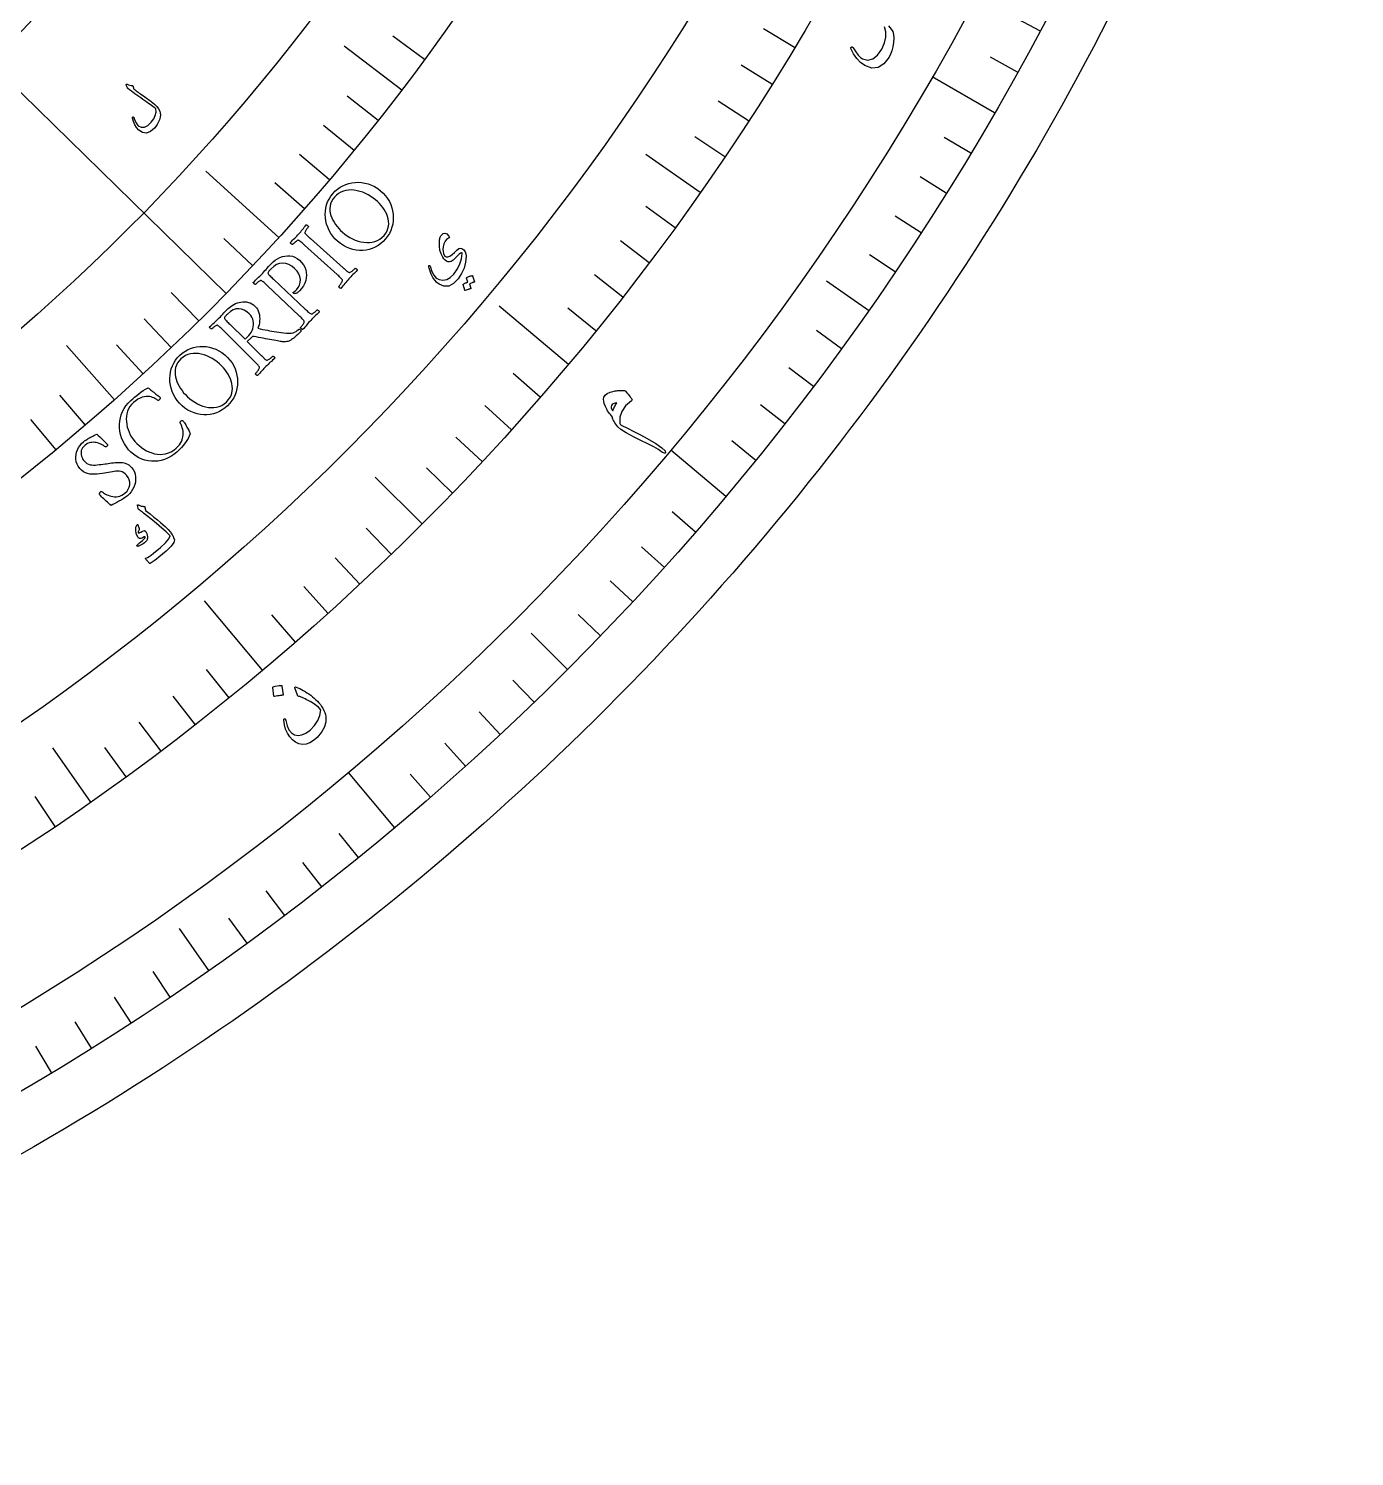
# Model space of a CAD drawing. Header units: millimetres. Extents: x -65 to 65, y -65 to 84.
# Drawn here: x 32.26 to 63.7, y -63.7 to -29.85 of the extents above; entities that cross this region are included whole.
import ezdxf

# ---------------------------------------------------------------- set-up
doc = ezdxf.new("R2010")
doc.units = ezdxf.units.MM
for name, color, linetype in [('CUT_OUTER', 1, 'Continuous'), ('ENGRAVE', 7, 'Continuous'), ('ENGRAVE_FINE', 8, 'Continuous'), ('TEXT', 5, 'Continuous')]:
    doc.layers.add(name, color=color, linetype=linetype)

msp = doc.modelspace()

# ---------------------------------------------------------------- linework, layer by layer
at = {"layer": 'CUT_OUTER'}
msp.add_lwpolyline([(57.8792, -29.5804), (57.6966, -29.935), (57.5118, -30.2885), (57.3249, -30.6408), (57.1358, -30.9919), (56.9446, -31.3419), (56.7512, -31.6908), (56.5557, -32.0384), (56.358, -32.3848), (56.1582, -32.73), (55.9564, -33.074), (55.7524, -33.4167), (55.5463, -33.7581), (55.3381, -34.0983), (55.1278, -34.4372), (54.9155, -34.7748), (54.7011, -35.1111), (54.4846, -35.4461), (54.2661, -35.7798), (54.0455, -36.1121), (53.8229, -36.443), (53.5983, -36.7726), (53.3717, -37.1007), (53.143, -37.4275), (52.9124, -37.7529), (52.6797, -38.0769), (52.4451, -38.3994), (52.2085, -38.7205), (51.9699, -39.0401), (51.7294, -39.3582), (51.4869, -39.6749), (51.2425, -39.9901), (50.9962, -40.3037), (50.7479, -40.6159), (50.4978, -40.9265), (50.2457, -41.2356), (49.9917, -41.5431), (49.7359, -41.8491), (49.4782, -42.1534), (49.2186, -42.4562), (48.9571, -42.7574), (48.6939, -43.057), (48.4288, -43.355), (48.1618, -43.6513), (47.8931, -43.946), (47.6225, -44.2391), (47.3502, -44.5304), (47.0761, -44.8201), (46.8002, -45.1081), (46.5225, -45.3945), (46.2431, -45.6791), (45.9619, -45.9619), (45.6791, -46.2431), (45.3945, -46.5225), (45.1081, -46.8002), (44.8201, -47.0761), (44.5304, -47.3502), (44.2391, -47.6225), (43.946, -47.8931), (43.6513, -48.1618), (43.355, -48.4288), (43.057, -48.6939), (42.7574, -48.9571), (42.4562, -49.2186), (42.1534, -49.4782), (41.8491, -49.7359), (41.5431, -49.9917), (41.2356, -50.2457), (40.9265, -50.4978), (40.6159, -50.7479), (40.3037, -50.9962), (39.9901, -51.2425), (39.6749, -51.4869), (39.3582, -51.7294), (39.0401, -51.9699), (38.7205, -52.2085), (38.3994, -52.4451), (38.0769, -52.6797), (37.7529, -52.9124), (37.4275, -53.143), (37.1007, -53.3717), (36.7726, -53.5983), (36.443, -53.8229), (36.1121, -54.0455), (35.7798, -54.2661), (35.4461, -54.4846), (35.1111, -54.7011), (34.7748, -54.9155), (34.4372, -55.1278), (34.0983, -55.3381), (33.7581, -55.5463), (33.4167, -55.7524), (33.074, -55.9564), (32.73, -56.1582), (32.3848, -56.358), (32.0384, -56.5557)], dxfattribs=at)
at = {"layer": 'ENGRAVE'}
for points in [[(41.1081, -31.3118), (39.743, -30.272)], [(36.9434, -36.1316), (31.367, -30.6778)], [(55.1658, -31.85), (53.6882, -30.9969)], [(48.1866, -33.7406), (46.8981, -32.8384)], [(38.1948, -34.8061), (36.4652, -33.23)], [(52.18, -36.5368), (51.1816, -35.8378)], [(45.0626, -37.812), (43.4194, -36.4332)], [(34.3012, -38.6488), (33.1622, -37.3654)], [(48.797, -40.9456), (47.49, -39.8488)], [(41.5956, -41.5956), (40.4833, -40.4833)], [(37.812, -45.0626), (36.4332, -43.4194)], [(45.0427, -45.0427), (44.1809, -44.1809)], [(33.7406, -48.1866), (32.8384, -46.8981)], [(40.9456, -48.797), (39.8488, -47.49)], [(36.5368, -52.18), (35.8378, -51.1816)]]:
    msp.add_lwpolyline(points, dxfattribs=at)
for radius in [63.7, 63.7, 61.9938, 58.825, 58.825, 56.3225, 51.675, 51.675, 48.945, 43.875, 43.875]:
    msp.add_circle((0, 0), radius, dxfattribs=at)
at = {"layer": 'ENGRAVE_FINE'}
for points in [[(56.2438, -29.9053), (55.5981, -29.562)], [(41.6525, -30.5838), (40.8981, -30.0299)], [(50.4229, -30.2971), (49.6874, -29.8552)], [(49.8864, -31.1725), (49.1588, -30.7178)], [(55.7133, -30.8824), (55.0737, -30.5279)], [(40.5507, -32.0304), (39.8162, -31.4502)], [(49.3348, -32.0384), (48.6152, -31.5711)], [(39.9805, -32.7393), (39.2564, -32.1463)], [(48.7681, -32.8945), (48.0568, -32.4147)], [(54.6016, -32.8079), (53.9748, -32.4313)], [(39.3977, -33.4384), (38.6841, -32.8327)], [(38.8024, -34.1274), (38.0996, -33.5093)], [(54.0207, -33.7559), (53.4005, -33.3684)], [(47.5904, -34.5765), (46.8963, -34.0721)], [(53.4233, -34.6935), (52.81, -34.2952)], [(37.5751, -35.4742), (36.8945, -34.8317)], [(46.9797, -35.4018), (46.2945, -34.8854)], [(52.8097, -35.6206), (52.2035, -35.2117)], [(46.3547, -36.2163), (45.6786, -35.688)], [(36.3, -36.7779), (35.6425, -36.1118)], [(45.7156, -37.0198), (45.0488, -36.4798)], [(35.645, -37.4131), (34.9994, -36.7354)], [(51.5344, -37.4419), (50.9428, -37.0121)], [(34.9787, -38.0368), (34.3451, -37.3478)], [(50.8731, -38.3356), (50.2891, -37.8955)], [(44.3958, -38.5927), (43.7483, -38.0298)], [(33.6128, -39.249), (33.004, -38.5381)], [(43.7155, -39.3616), (43.0779, -38.7875)], [(50.1963, -39.2176), (49.6201, -38.7674)], [(32.9137, -39.8371), (32.3175, -39.1156)], [(43.0219, -40.1186), (42.3944, -39.5334)], [(49.5042, -40.0877), (48.9359, -39.6275)], [(42.3152, -40.8633), (41.698, -40.2673)], [(48.075, -41.791), (47.5231, -41.3112)], [(40.8633, -42.3152), (40.2673, -41.698)], [(47.3383, -42.6236), (46.7949, -42.1343)], [(40.1186, -43.0219), (39.5334, -42.3944)], [(46.5872, -43.4433), (46.0524, -42.9446)], [(39.3616, -43.7155), (38.7875, -43.0779)], [(38.5927, -44.3958), (38.0298, -43.7483)], [(45.8219, -44.2497), (45.2959, -43.7418)], [(37.0198, -45.7156), (36.4798, -45.0488)], [(44.2497, -45.8219), (43.7418, -45.2959)], [(36.2163, -46.3547), (35.688, -45.6786)], [(35.4018, -46.9797), (34.8854, -46.2945)], [(43.4433, -46.5872), (42.9446, -46.0524)], [(34.5765, -47.5904), (34.0721, -46.8963)], [(42.6236, -47.3383), (42.1343, -46.7949)], [(41.791, -48.075), (41.3112, -47.5231)], [(32.8945, -48.7681), (32.4147, -48.0568)], [(40.0877, -49.5042), (39.6275, -48.9359)], [(39.2176, -50.1963), (38.7674, -49.6201)], [(38.3356, -50.8731), (37.8955, -50.2891)], [(37.4419, -51.5344), (37.0121, -50.9428)], [(35.6206, -52.8097), (35.2117, -52.2035)], [(34.6935, -53.4233), (34.2952, -52.81)], [(33.7559, -54.0207), (33.3684, -53.4005)], [(32.8079, -54.6016), (32.4313, -53.9748)]]:
    msp.add_lwpolyline(points, dxfattribs=at)
at = {"layer": 'TEXT'}
msp.add_lwpolyline([(52.6492, -29.784), (52.7175, -29.8628), (52.7508, -29.9209), (52.7711, -29.9931), (52.7783, -30.0793), (52.7722, -30.1796), (52.7556, -30.2827), (52.7324, -30.3752), (52.7025, -30.4572), (52.6661, -30.5286), (52.5418, -30.6881), (52.4047, -30.7739), (52.2555, -30.7862), (52.0941, -30.7253), (51.9902, -30.6521), (51.9002, -30.5606), (51.8239, -30.4508), (51.7613, -30.3229), (51.7584, -30.3142), (51.7579, -30.3067), (51.7598, -30.3002), (51.7642, -30.2948), (51.7703, -30.2899), (51.7762, -30.2869), (51.7821, -30.286), (51.7878, -30.2869), (51.7955, -30.2897), (51.8021, -30.2939), (51.8075, -30.2995), (51.8118, -30.3064), (51.8752, -30.4057), (51.9336, -30.4829), (51.9869, -30.5379), (52.0353, -30.5706), (52.1634, -30.6002), (52.282, -30.5712), (52.3909, -30.4832), (52.4898, -30.3364), (52.5544, -30.1898), (52.5871, -30.0527), (52.5881, -29.9251), (52.5573, -29.8072)], dxfattribs=at)
for points in [[(34.575, -31.1923), (34.5734, -31.1874), (34.5732, -31.1829), (34.5744, -31.1786), (34.577, -31.1747), (34.5808, -31.1718), (34.5853, -31.1705), (34.5905, -31.1709), (34.5965, -31.1729), (34.6305, -31.1854), (34.6617, -31.1942), (34.6901, -31.1992), (34.7158, -31.2005), (34.7243, -31.2017), (34.7313, -31.2063), (34.7369, -31.2141), (34.741, -31.2251), (34.7424, -31.2311), (34.7438, -31.2369), (34.7451, -31.2424), (34.7465, -31.2476), (34.7477, -31.2525), (34.7488, -31.257), (34.7498, -31.2612), (34.7506, -31.2649), (34.7523, -31.2716), (34.7555, -31.2781), (34.7603, -31.2846), (34.7666, -31.291), (34.7866, -31.3067), (34.8087, -31.3235), (34.8328, -31.3415), (34.8591, -31.3606), (34.8873, -31.3808), (34.9175, -31.4023), (34.9496, -31.4251), (34.9837, -31.4492), (35.0181, -31.4727), (35.0503, -31.495), (35.0802, -31.5162), (35.1078, -31.5361), (35.1333, -31.5549), (35.1567, -31.5725), (35.1782, -31.5889), (35.1977, -31.6041), (35.2532, -31.6514), (35.3006, -31.702), (35.3399, -31.7559), (35.3709, -31.8131), (35.3835, -31.8531), (35.3862, -31.8998), (35.379, -31.9534), (35.3619, -32.0137), (35.3381, -32.0743), (35.3115, -32.1276), (35.2824, -32.1736), (35.2507, -32.2123), (35.1537, -32.2929), (35.0588, -32.327), (34.966, -32.3147), (34.8755, -32.2561), (34.8218, -32.1976), (34.7789, -32.1298), (34.7469, -32.0526), (34.7257, -31.9662), (34.725, -31.9605), (34.7257, -31.9558), (34.7278, -31.9521), (34.7311, -31.9494), (34.7355, -31.9472), (34.7396, -31.9462), (34.7433, -31.9464), (34.7466, -31.9477), (34.751, -31.9505), (34.7544, -31.9539), (34.757, -31.958), (34.7587, -31.9628), (34.7842, -32.0319), (34.8096, -32.0868), (34.8349, -32.1274), (34.8601, -32.1538), (34.9344, -32.189), (35.0107, -32.187), (35.0888, -32.1478), (35.1687, -32.0714), (35.2277, -31.9907), (35.266, -31.9114), (35.2836, -31.8337), (35.2807, -31.7576), (35.2608, -31.7413), (35.2373, -31.7228), (35.2099, -31.7019), (35.1788, -31.6788), (35.1439, -31.6534), (35.1049, -31.6258), (35.0619, -31.5958), (35.0149, -31.5636), (34.9669, -31.5299), (34.9198, -31.4965), (34.8736, -31.4635), (34.8284, -31.4307), (34.7842, -31.3983), (34.741, -31.366), (34.6989, -31.334), (34.6578, -31.3021), (34.6169, -31.2729), (34.6129, -31.2689), (34.6095, -31.2648), (34.6067, -31.2604), (34.6046, -31.256)], [(39.4728, -33.7662), (39.5264, -33.7092), (39.5842, -33.6586), (39.6461, -33.6146), (39.7122, -33.5771), (39.7816, -33.5463), (39.8531, -33.5228), (39.9269, -33.5063), (40.003, -33.497), (40.0803, -33.4951), (40.1578, -33.5005), (40.2355, -33.5134), (40.3135, -33.5338), (40.3907, -33.5621), (40.4658, -33.599), (40.5389, -33.6443), (40.61, -33.6982), (40.6726, -33.7552), (40.7278, -33.8165), (40.7757, -33.8821), (40.8161, -33.9518), (40.8493, -34.0246), (40.8753, -34.0991), (40.8942, -34.1753), (40.9059, -34.2531), (40.9102, -34.3315), (40.9069, -34.4092), (40.8959, -34.4861), (40.8774, -34.5622), (40.8511, -34.6363), (40.8171, -34.707), (40.7755, -34.7744), (40.7261, -34.8383), (40.6715, -34.8963), (40.6125, -34.9477), (40.5491, -34.9927), (40.4813, -35.031), (40.4103, -35.0623), (40.3374, -35.0859), (40.2626, -35.1019), (40.1859, -35.1103), (40.1082, -35.1109), (40.0307, -35.1038), (39.9533, -35.089), (39.8759, -35.0664), (39.7999, -35.0359), (39.7264, -34.997), (39.6553, -34.9499), (39.5867, -34.8946), (39.5257, -34.8357), (39.472, -34.7729), (39.4254, -34.7062), (39.3859, -34.6355), (39.3536, -34.5624), (39.3284, -34.4879), (39.3102, -34.4123), (39.299, -34.3354), (39.295, -34.2584), (39.2985, -34.1822), (39.3093, -34.107), (39.3275, -34.0326), (39.353, -33.9605), (39.3857, -33.8921), (39.4257, -33.8273), (39.4728, -33.7662)], [(39.5131, -33.8457), (39.4738, -33.8974), (39.4435, -33.9503), (39.422, -34.0044), (39.4095, -34.0599), (39.4047, -34.1159), (39.4063, -34.1717), (39.4145, -34.2274), (39.4292, -34.2829), (39.4494, -34.3378), (39.4744, -34.3915), (39.5041, -34.4441), (39.5385, -34.4955), (39.5763, -34.5451), (39.6166, -34.592), (39.6591, -34.6362), (39.704, -34.6777), (39.7591, -34.7227), (39.8172, -34.7638), (39.8784, -34.8013), (39.9427, -34.8349), (40.0088, -34.864), (40.0756, -34.8875), (40.143, -34.9055), (40.2111, -34.918), (40.2787, -34.9242), (40.3448, -34.9233), (40.4093, -34.9153), (40.4722, -34.9003), (40.5324, -34.8773), (40.5887, -34.8452), (40.6412, -34.8042), (40.6897, -34.7542), (40.73, -34.701), (40.7612, -34.6467), (40.7832, -34.5912), (40.7961, -34.5346), (40.801, -34.4775), (40.7991, -34.4205), (40.7903, -34.3635), (40.7747, -34.3066), (40.7533, -34.2505), (40.7272, -34.1959), (40.6962, -34.143), (40.6605, -34.0915), (40.6212, -34.0423), (40.5798, -33.9959), (40.5362, -33.9524), (40.4905, -33.9117), (40.4345, -33.868), (40.3757, -33.8282), (40.3141, -33.7922), (40.2497, -33.76), (40.1836, -33.7325), (40.117, -33.7105), (40.0498, -33.694), (39.982, -33.683), (39.9149, -33.678), (39.8497, -33.6797), (39.7863, -33.6881), (39.7248, -33.7031), (39.6662, -33.7258), (39.6113, -33.7572), (39.5603, -33.7971), (39.5131, -33.8457)], [(38.6675, -34.7191), (38.6908, -34.6927), (38.7135, -34.6664), (38.7354, -34.6401), (38.7567, -34.6138), (38.778, -34.5873), (38.7999, -34.5603), (38.8224, -34.5328), (38.8455, -34.5048), (38.8527, -34.5056), (38.8604, -34.5087), (38.8686, -34.514), (38.8773, -34.5216), (38.8852, -34.53), (38.8913, -34.5378), (38.8954, -34.5448), (38.8977, -34.5512), (38.892, -34.558), (38.8846, -34.5674), (38.8755, -34.5794), (38.8648, -34.5939), (38.8535, -34.6097), (38.843, -34.6253), (38.8333, -34.6408), (38.8243, -34.6561), (38.8173, -34.6703), (38.8134, -34.6824), (38.8126, -34.6924), (38.815, -34.7003), (38.8228, -34.7117), (38.8325, -34.7237), (38.8441, -34.7365), (38.8577, -34.7499), (38.8725, -34.7639), (38.8882, -34.7785), (38.9047, -34.7935), (38.9219, -34.809), (38.9247, -34.8115), (38.9275, -34.814), (38.9303, -34.8165), (38.9331, -34.819), (38.9359, -34.8215), (38.9387, -34.824), (38.9415, -34.8265), (38.9443, -34.829), (39.7198, -35.5226), (39.7226, -35.5251), (39.7254, -35.5276), (39.7282, -35.5301), (39.731, -35.5326), (39.7338, -35.5351), (39.7366, -35.5376), (39.7393, -35.5401), (39.7421, -35.5426), (39.7595, -35.558), (39.7761, -35.5725), (39.792, -35.5862), (39.8071, -35.599), (39.8216, -35.6106), (39.8353, -35.6204), (39.8482, -35.6285), (39.8604, -35.6349), (39.8679, -35.6357), (39.8776, -35.6334), (39.8897, -35.6281), (39.904, -35.6199), (39.9193, -35.6096), (39.9345, -35.5983), (39.9495, -35.586), (39.9644, -35.5727), (39.9779, -35.5599), (39.989, -35.5492), (39.9977, -35.5405), (40.0039, -35.5339), (40.0106, -35.5353), (40.0182, -35.5385), (40.0266, -35.5436), (40.0359, -35.5505), (40.0445, -35.5582), (40.0507, -35.5657), (40.0546, -35.5731), (40.0562, -35.5803), (40.0295, -35.6066), (40.0035, -35.6324), (39.9781, -35.6577), (39.9534, -35.6825), (39.9289, -35.7074), (39.9045, -35.7329), (39.8801, -35.7591), (39.8557, -35.786), (39.8322, -35.8124), (39.8089, -35.8395), (39.7856, -35.867), (39.7625, -35.8951), (39.7394, -35.9236), (39.7162, -35.9524), (39.6928, -35.9816), (39.6693, -36.011), (39.662, -36.0103), (39.6543, -36.0072), (39.6461, -36.0018), (39.6375, -35.9941), (39.6297, -35.9856), (39.6237, -35.9777), (39.6197, -35.9706), (39.6176, -35.9641), (39.6235, -35.9572), (39.6313, -35.9476), (39.6407, -35.9354), (39.652, -35.9206), (39.6636, -35.9043), (39.6744, -35.8879), (39.6843, -35.8713), (39.6932, -35.8545), (39.7002, -35.8391), (39.7041, -35.8267), (39.7049, -35.8172), (39.7027, -35.8106), (39.6937, -35.7965), (39.6824, -35.7818), (39.6688, -35.7664), (39.6528, -35.7504), (39.6352, -35.7338), (39.6168, -35.7167), (39.5976, -35.6991), (39.5776, -35.681), (38.8048, -34.9843), (38.7847, -34.9662), (38.765, -34.9488), (38.7458, -34.932), (38.7271, -34.9158), (38.7091, -34.9012), (38.6922, -34.8889), (38.6763, -34.8789), (38.6614, -34.8714), (38.654, -34.8691), (38.6445, -34.8705), (38.6329, -34.8757), (38.6193, -34.8845), (38.6047, -34.8954), (38.59, -34.9071), (38.5755, -34.9193), (38.5609, -34.9322), (38.5476, -34.9445), (38.5367, -34.9548), (38.5282, -34.9632), (38.522, -34.9696), (38.5154, -34.968), (38.508, -34.9646), (38.4996, -34.9594), (38.4904, -34.9524), (38.4819, -34.9446), (38.4758, -34.937), (38.4719, -34.9297), (38.4703, -34.9226), (38.4958, -34.8965), (38.5212, -34.8707), (38.5464, -34.8452), (38.5716, -34.82), (38.5964, -34.7949), (38.6207, -34.7697), (38.6444, -34.7445), (38.6675, -34.7191)], [(42.2214, -34.8207), (42.1748, -34.8498), (42.1372, -34.8941), (42.1086, -34.9538), (42.0889, -35.0288), (42.0844, -35.0831), (42.0893, -35.1355), (42.1035, -35.1862), (42.1271, -35.235), (42.1333, -35.243), (42.1411, -35.2498), (42.1504, -35.2553), (42.1614, -35.2594), (42.2044, -35.2619), (42.2519, -35.2455), (42.3042, -35.2103), (42.3609, -35.1561), (42.4163, -35.1021), (42.4633, -35.0685), (42.5021, -35.0553), (42.5326, -35.0626), (42.579, -35.0989), (42.6121, -35.1413), (42.6317, -35.1898), (42.638, -35.2444), (42.6238, -35.3901), (42.5876, -35.5281), (42.5292, -35.6584), (42.4489, -35.7808), (42.338, -35.895), (42.2252, -35.9549), (42.1106, -35.9606), (41.9943, -35.9121), (41.9429, -35.871), (41.8948, -35.8173), (41.85, -35.7511), (41.8084, -35.6723), (41.7984, -35.6486), (41.7891, -35.6253), (41.7807, -35.6022), (41.773, -35.5795), (41.7661, -35.5569), (41.7601, -35.5343), (41.7548, -35.5117), (41.7502, -35.4891), (41.7495, -35.4785), (41.7516, -35.4713), (41.7566, -35.4676), (41.7645, -35.4674), (41.7719, -35.4699), (41.7779, -35.474), (41.7824, -35.4799), (41.7856, -35.4874), (41.8241, -35.6073), (41.8719, -35.6999), (41.9293, -35.765), (41.9964, -35.8028), (42.0878, -35.818), (42.176, -35.8009), (42.2608, -35.7514), (42.3421, -35.6695), (42.428, -35.5492), (42.4901, -35.4282), (42.5283, -35.3067), (42.5428, -35.1847), (42.5424, -35.1763), (42.5395, -35.1709), (42.5342, -35.1685), (42.5264, -35.169), (42.5044, -35.1791), (42.4734, -35.2026), (42.4335, -35.2394), (42.3845, -35.2895), (42.3323, -35.3385), (42.285, -35.3697), (42.2426, -35.3829), (42.2051, -35.3783), (42.1704, -35.3617), (42.1388, -35.3386), (42.1102, -35.3091), (42.0847, -35.2732), (42.0435, -35.1917), (42.0163, -35.1039), (42.0029, -35.0099), (42.0034, -34.9095), (42.0049, -34.884), (42.0075, -34.8602), (42.0113, -34.8382), (42.0163, -34.818), (42.0223, -34.7995), (42.0292, -34.7828), (42.037, -34.7679), (42.0456, -34.7548), (42.089, -34.7112), (42.1336, -34.6994), (42.1796, -34.7193), (42.2269, -34.771), (42.2366, -34.7886), (42.2389, -34.8028), (42.2338, -34.8135), (42.2214, -34.8207)], [(38.6864, -35.3449), (38.7363, -35.3961), (38.7772, -35.4504), (38.8091, -35.5078), (38.832, -35.5684), (38.8458, -35.6309), (38.8504, -35.6941), (38.8459, -35.758), (38.8321, -35.8227), (38.8093, -35.8868), (38.7775, -35.9493), (38.7367, -36.0101), (38.6869, -36.0691), (38.6794, -36.0767), (38.6704, -36.0851), (38.6598, -36.0941), (38.6477, -36.1039), (38.6351, -36.1132), (38.6232, -36.1209), (38.6119, -36.1271), (38.6011, -36.1317), (38.5968, -36.1319), (38.5908, -36.1323), (38.5832, -36.1328), (38.5739, -36.1335), (38.564, -36.1331), (38.5546, -36.1307), (38.5457, -36.1262), (38.5373, -36.1196), (38.5332, -36.1146), (38.5317, -36.1101), (38.5328, -36.1059), (38.5367, -36.102), (38.5454, -36.0964), (38.5545, -36.0907), (38.564, -36.0848), (38.5737, -36.0789), (38.5835, -36.0724), (38.5932, -36.0648), (38.6028, -36.0564), (38.6121, -36.0469), (38.6556, -35.9913), (38.6858, -35.9316), (38.703, -35.8678), (38.707, -35.8), (38.6964, -35.7311), (38.6697, -35.6644), (38.6268, -35.5996), (38.5678, -35.5369), (38.5, -35.4828), (38.4305, -35.4438), (38.3594, -35.4199), (38.2866, -35.4111), (38.2139, -35.419), (38.1426, -35.4454), (38.0729, -35.4901), (38.0045, -35.5532), (37.9961, -35.5624), (37.986, -35.574), (37.9741, -35.5878), (37.9604, -35.604), (37.9481, -35.6203), (37.9405, -35.6344), (37.9374, -35.6463), (37.9389, -35.656), (37.9456, -35.6682), (37.9558, -35.6823), (37.9695, -35.6983), (37.9868, -35.7162), (38.0061, -35.735), (38.0255, -35.7538), (38.0452, -35.7726), (38.0651, -35.7914), (38.8213, -36.5024), (38.841, -36.5209), (38.8601, -36.5385), (38.8787, -36.5554), (38.8967, -36.5716), (38.914, -36.5862), (38.9304, -36.5986), (38.946, -36.6086), (38.9608, -36.6163), (38.9682, -36.6173), (38.978, -36.6153), (38.9902, -36.6103), (39.0047, -36.6024), (39.0202, -36.5926), (39.0355, -36.5818), (39.0506, -36.5702), (39.0654, -36.5577), (39.0789, -36.5457), (39.09, -36.5355), (39.0987, -36.5272), (39.105, -36.5208), (39.1117, -36.5223), (39.1191, -36.5258), (39.1274, -36.531), (39.1366, -36.5382), (39.1449, -36.5461), (39.151, -36.5538), (39.1547, -36.5612), (39.1561, -36.5684), (39.1288, -36.5941), (39.1022, -36.6193), (39.0762, -36.6439), (39.0508, -36.6681), (39.0257, -36.6924), (39.0007, -36.7173), (38.9756, -36.7429), (38.9506, -36.7691), (38.9265, -36.7949), (38.9026, -36.8212), (38.879, -36.8478), (38.8555, -36.8749), (38.8321, -36.9025), (38.8084, -36.9304), (38.7845, -36.9588), (38.7604, -36.9876), (38.7531, -36.9867), (38.7454, -36.9834), (38.7374, -36.9778), (38.729, -36.9699), (38.7214, -36.9612), (38.7156, -36.9532), (38.7118, -36.9459), (38.7098, -36.9394), (38.7159, -36.9327), (38.7237, -36.9235), (38.7332, -36.9118), (38.7444, -36.8977), (38.7561, -36.8821), (38.767, -36.8663), (38.7771, -36.8501), (38.7864, -36.8336), (38.7938, -36.8184), (38.798, -36.806), (38.799, -36.7965), (38.7969, -36.7899), (38.7884, -36.7756), (38.7774, -36.7606), (38.7642, -36.7449), (38.7486, -36.7285), (38.7314, -36.7114), (38.7135, -36.6939), (38.6947, -36.6758), (38.6752, -36.6572), (37.92, -35.9414), (37.9003, -35.9229), (37.8811, -35.905), (37.8623, -35.8877), (37.844, -35.8711), (37.8264, -35.856), (37.8098, -35.8433), (37.7941, -35.8329), (37.7794, -35.825), (37.7721, -35.8225), (37.7625, -35.8237), (37.7509, -35.8286), (37.737, -35.837), (37.7222, -35.8476), (37.7074, -35.8587), (37.6928, -35.8703), (37.6783, -35.8824), (37.6651, -35.894), (37.6542, -35.9037), (37.6456, -35.9117), (37.6394, -35.9179), (37.6328, -35.9162), (37.6254, -35.9126), (37.6172, -35.9072), (37.6082, -35.9), (37.5999, -35.892), (37.5939, -35.8842), (37.5902, -35.8768), (37.5888, -35.8697), (37.6149, -35.8443), (37.6408, -35.8193), (37.6664, -35.7947), (37.6918, -35.7705), (37.7169, -35.7465), (37.7415, -35.7222), (37.7657, -35.6976), (37.7893, -35.6729), (37.814, -35.6465), (37.8393, -35.6189), (37.8654, -35.5901), (37.8921, -35.5601), (37.9203, -35.5284), (37.9506, -35.4949), (37.9832, -35.4594), (38.0179, -35.4219), (38.063, -35.3781), (38.1118, -35.3397), (38.1644, -35.3064), (38.2206, -35.2785), (38.2792, -35.257), (38.3384, -35.2432), (38.3984, -35.237), (38.4591, -35.2385), (38.5192, -35.2491), (38.5771, -35.2704), (38.6328, -35.3023), (38.6864, -35.3449)], [(42.647, -35.7659), (42.6468, -35.763), (42.6477, -35.76), (42.6498, -35.757), (42.653, -35.7538), (42.6679, -35.7452), (42.6829, -35.7375), (42.6981, -35.7305), (42.7134, -35.7243), (42.729, -35.7189), (42.7451, -35.7142), (42.7615, -35.7102), (42.7784, -35.707), (42.7826, -35.7072), (42.786, -35.7086), (42.7887, -35.7112), (42.7906, -35.7151), (42.8342, -35.8542), (42.8341, -35.8569), (42.832, -35.8594), (42.8281, -35.8616), (42.8222, -35.8635), (42.8176, -35.8643), (42.8108, -35.8662), (42.8016, -35.8691), (42.7901, -35.873), (42.7761, -35.8779), (42.7596, -35.8839), (42.7405, -35.8908), (42.7188, -35.8989), (42.7515, -36.008), (42.7519, -36.0121), (42.75, -36.0153), (42.746, -36.0178), (42.7397, -36.0195), (42.7342, -36.021), (42.7258, -36.0234), (42.7145, -36.0269), (42.7001, -36.0313), (42.6827, -36.0369), (42.6621, -36.0438), (42.6383, -36.052), (42.6112, -36.0615), (42.6077, -36.0619), (42.6051, -36.0612), (42.6035, -36.0594), (42.6027, -36.0565), (42.5646, -35.9191), (42.5644, -35.9162), (42.5653, -35.9132), (42.5674, -35.9102), (42.5706, -35.907), (42.5828, -35.8993), (42.5952, -35.8924), (42.608, -35.8863), (42.621, -35.8809), (42.6342, -35.8763), (42.6476, -35.8722), (42.6611, -35.8688), (42.6747, -35.8661)], [(36.994, -36.4899), (37.0237, -36.4622), (37.0563, -36.4365), (37.0917, -36.4126), (37.13, -36.3908), (37.1703, -36.3715), (37.2116, -36.3556), (37.2539, -36.343), (37.2973, -36.3338), (37.3412, -36.3286), (37.385, -36.3282), (37.4287, -36.3325), (37.4724, -36.3416), (37.5152, -36.3563), (37.5566, -36.3771), (37.5964, -36.4042), (37.6348, -36.4375), (37.6639, -36.4698), (37.6883, -36.506), (37.7081, -36.5461), (37.7232, -36.5901), (37.7339, -36.6364), (37.7404, -36.6834), (37.7427, -36.7312), (37.7408, -36.7796), (37.7349, -36.8272), (37.7253, -36.8723), (37.712, -36.9149), (37.695, -36.955), (37.7549, -36.9689), (37.8129, -36.9817), (37.8688, -36.9934), (37.9228, -37.004), (37.976, -37.0136), (38.0296, -37.0227), (38.0834, -37.0312), (38.1377, -37.0391), (38.1936, -37.0467), (38.2525, -37.0546), (38.3144, -37.0627), (38.3793, -37.0711), (38.4216, -37.0745), (38.4614, -37.074), (38.4989, -37.0697), (38.534, -37.0616), (38.5684, -37.0486), (38.6037, -37.0296), (38.6398, -37.0047), (38.6768, -36.9739), (38.684, -36.9752), (38.6915, -36.9793), (38.6993, -36.9863), (38.7074, -36.9962), (38.7146, -37.0064), (38.7201, -37.0144), (38.7237, -37.0203), (38.7256, -37.024), (38.6843, -37.0663), (38.6459, -37.1041), (38.6102, -37.1373), (38.5772, -37.166), (38.5475, -37.1903), (38.5211, -37.2102), (38.4983, -37.2259), (38.479, -37.2373), (38.4652, -37.2432), (38.4488, -37.25), (38.4295, -37.2577), (38.4075, -37.2661), (38.3828, -37.2734), (38.3552, -37.2775), (38.3248, -37.2784), (38.2917, -37.2762), (38.2765, -37.2741), (38.2558, -37.271), (38.2295, -37.2669), (38.1978, -37.2617), (38.1614, -37.2556), (38.1216, -37.2486), (38.0782, -37.2408), (38.0313, -37.2321), (37.9818, -37.2228), (37.9307, -37.2131), (37.878, -37.2031), (37.8236, -37.1927), (37.7688, -37.182), (37.7148, -37.1711), (37.6616, -37.1601), (37.6091, -37.149), (37.5913, -37.1484), (37.5731, -37.1535), (37.5545, -37.1643), (37.5355, -37.1809), (37.4463, -37.2707), (37.7681, -37.5911), (37.7708, -37.5937), (37.7734, -37.5964), (37.7761, -37.599), (37.7787, -37.6016), (37.7814, -37.6043), (37.784, -37.6069), (37.7867, -37.6096), (37.7893, -37.6122), (37.8058, -37.6285), (37.8216, -37.6439), (37.8368, -37.6584), (37.8512, -37.672), (37.8651, -37.6844), (37.8782, -37.6949), (37.8907, -37.7037), (37.9025, -37.7107), (37.91, -37.7119), (37.9198, -37.7101), (37.9321, -37.7055), (37.9468, -37.698), (37.9627, -37.6885), (37.9785, -37.6781), (37.9941, -37.6666), (38.0097, -37.6541), (38.0239, -37.6421), (38.0355, -37.632), (38.0446, -37.6238), (38.0512, -37.6175), (38.0578, -37.6192), (38.0652, -37.6229), (38.0733, -37.6284), (38.0823, -37.6358), (38.0904, -37.6439), (38.0962, -37.6518), (38.0997, -37.6593), (38.1009, -37.6666), (38.0729, -37.6914), (38.0456, -37.7158), (38.0189, -37.7398), (37.9928, -37.7632), (37.9671, -37.7868), (37.9413, -37.811), (37.9156, -37.8358), (37.8898, -37.8613), (37.8649, -37.8865), (37.8402, -37.9122), (37.8155, -37.9385), (37.7909, -37.9653), (37.7663, -37.9925), (37.7415, -38.0201), (37.7167, -38.0479), (37.6916, -38.0761), (37.6844, -38.075), (37.6768, -38.0715), (37.669, -38.0656), (37.6608, -38.0575), (37.6534, -38.0486), (37.6479, -38.0404), (37.6443, -38.0331), (37.6425, -38.0265), (37.6488, -38.0199), (37.657, -38.0108), (37.6671, -37.9991), (37.6791, -37.9849), (37.6917, -37.9693), (37.7033, -37.9534), (37.714, -37.9374), (37.7239, -37.9211), (37.7316, -37.9061), (37.7362, -37.8939), (37.7375, -37.8844), (37.7356, -37.8777), (37.7274, -37.8632), (37.717, -37.8479), (37.7041, -37.8318), (37.689, -37.815), (37.6723, -37.7975), (37.6549, -37.7794), (37.6367, -37.7608), (37.6177, -37.7416), (36.8814, -37.0064), (36.8623, -36.9873), (36.8436, -36.9688), (36.8253, -36.9511), (36.8075, -36.9339), (36.7903, -36.9183), (36.774, -36.9052), (36.7587, -36.8944), (36.7442, -36.886), (36.7369, -36.8834), (36.7274, -36.8843), (36.7155, -36.8888), (36.7015, -36.8969), (36.6863, -36.907), (36.6713, -36.9176), (36.6563, -36.9288), (36.6415, -36.9406), (36.6279, -36.9517), (36.6168, -36.9612), (36.608, -36.9689), (36.6016, -36.9749), (36.5951, -36.973), (36.5878, -36.9692), (36.5797, -36.9636), (36.5709, -36.9561), (36.5628, -36.9478), (36.5571, -36.94), (36.5536, -36.9324), (36.5524, -36.9253), (36.5792, -36.9006), (36.6057, -36.8763), (36.6321, -36.8525), (36.6582, -36.8291), (36.6839, -36.8057), (36.7092, -36.7822), (36.7341, -36.7583), (36.7584, -36.7343), (36.7838, -36.7086), (36.81, -36.6818), (36.8368, -36.6537), (36.8644, -36.6244), (36.8935, -36.5936), (36.9247, -36.5609), (36.9583, -36.5264), (36.994, -36.4899)], [(37.4948, -36.6138), (37.4365, -36.5643), (37.376, -36.5274), (37.3132, -36.503), (37.2482, -36.4912), (37.1817, -36.4951), (37.1144, -36.518), (37.0461, -36.5599), (36.977, -36.6208), (36.9683, -36.6297), (36.9578, -36.641), (36.9455, -36.6545), (36.9314, -36.6703), (36.9187, -36.6862), (36.9106, -36.7), (36.9072, -36.7119), (36.9085, -36.7216), (36.9147, -36.734), (36.9245, -36.7484), (36.9378, -36.7648), (36.9546, -36.7831), (36.9733, -36.8025), (36.9922, -36.8219), (37.0114, -36.8412), (37.0307, -36.8606), (37.3932, -37.2179), (37.484, -37.1264), (37.5148, -37.0914), (37.541, -37.0533), (37.5624, -37.0122), (37.5791, -36.9679), (37.5906, -36.922), (37.5962, -36.8758), (37.5959, -36.8293), (37.5898, -36.7825), (37.577, -36.7368), (37.5569, -36.6934), (37.5295, -36.6524), (37.4948, -36.6138)], [(35.8416, -37.5983), (35.9008, -37.547), (35.9634, -37.5027), (36.0294, -37.4652), (36.099, -37.4345), (36.1711, -37.411), (36.2447, -37.3948), (36.3198, -37.3859), (36.3964, -37.3844), (36.4735, -37.3903), (36.55, -37.4036), (36.6261, -37.4243), (36.7016, -37.4525), (36.7755, -37.4885), (36.8465, -37.5328), (36.9146, -37.5853), (36.9799, -37.6461), (37.0363, -37.7092), (37.0851, -37.7758), (37.126, -37.8459), (37.1592, -37.9194), (37.1848, -37.9952), (37.2031, -38.0719), (37.2142, -38.1496), (37.2179, -38.2282), (37.2142, -38.3067), (37.203, -38.3836), (37.1844, -38.459), (37.1581, -38.5328), (37.1245, -38.6039), (37.0835, -38.6708), (37.0352, -38.7335), (36.9796, -38.7921), (36.9194, -38.8443), (36.8555, -38.8895), (36.7878, -38.9277), (36.7165, -38.959), (36.6428, -38.9829), (36.5678, -38.999), (36.4918, -39.0073), (36.4146, -39.0079), (36.3373, -39.0006), (36.2609, -38.9857), (36.1853, -38.9631), (36.1107, -38.9328), (36.0382, -38.8947), (35.9689, -38.8485), (35.903, -38.7945), (35.8404, -38.7325), (35.7857, -38.6677), (35.7386, -38.5998), (35.699, -38.5287), (35.667, -38.4544), (35.6422, -38.3783), (35.6247, -38.3017), (35.6142, -38.2246), (35.6109, -38.147), (35.6148, -38.0699), (35.626, -37.9945), (35.6444, -37.9208), (35.6701, -37.8486), (35.7027, -37.7795), (35.7422, -37.7148), (35.7885, -37.6544), (35.8416, -37.5983)], [(35.8737, -37.6815), (35.8294, -37.7289), (35.7938, -37.7785), (35.7669, -37.8302), (35.7489, -37.8841), (35.7384, -37.9393), (35.7343, -37.995), (35.7368, -38.0512), (35.7458, -38.1079), (35.7604, -38.1646), (35.7797, -38.2206), (35.8039, -38.2759), (35.8329, -38.3306), (35.8656, -38.3837), (35.9008, -38.4344), (35.9387, -38.4828), (35.9791, -38.5286), (36.0293, -38.5789), (36.083, -38.6258), (36.1401, -38.6693), (36.2006, -38.7093), (36.2634, -38.7449), (36.3275, -38.7751), (36.3927, -38.7998), (36.4592, -38.8191), (36.5258, -38.8321), (36.5917, -38.838), (36.6566, -38.8366), (36.7208, -38.828), (36.783, -38.8112), (36.8423, -38.7851), (36.8986, -38.7496), (36.9519, -38.7047), (36.9975, -38.6559), (37.034, -38.6051), (37.0615, -38.5521), (37.0801, -38.4971), (37.0908, -38.4408), (37.0946, -38.3839), (37.0917, -38.3263), (37.082, -38.2681), (37.0664, -38.2101), (37.0459, -38.1532), (37.0205, -38.0973), (36.9901, -38.0425), (36.9561, -37.9896), (36.9196, -37.9393), (36.8807, -37.8915), (36.8393, -37.8464), (36.788, -37.7973), (36.7336, -37.7517), (36.676, -37.7096), (36.6152, -37.6711), (36.5522, -37.637), (36.4881, -37.6084), (36.4229, -37.5851), (36.3567, -37.5672), (36.2904, -37.5555), (36.2254, -37.5505), (36.1615, -37.5525), (36.0987, -37.5612), (36.0381, -37.5778), (35.9804, -37.6034), (35.9256, -37.638), (35.8737, -37.6815)], [(34.6859, -38.6671), (34.7304, -38.628), (34.7767, -38.5888), (34.8249, -38.5496), (34.8748, -38.5103), (34.9266, -38.4717), (34.9805, -38.4346), (35.0362, -38.3989), (35.094, -38.3647), (35.0966, -38.3667), (35.1042, -38.3727), (35.117, -38.3827), (35.1349, -38.3967), (35.1561, -38.4134), (35.1789, -38.4317), (35.2033, -38.4514), (35.2293, -38.4727), (35.2555, -38.4941), (35.2805, -38.5145), (35.3044, -38.5339), (35.3271, -38.5522), (35.3469, -38.5682), (35.362, -38.5807), (35.3724, -38.5897), (35.3781, -38.5952), (35.3815, -38.5988), (35.3831, -38.6042), (35.3828, -38.6112), (35.3807, -38.6198), (35.3772, -38.629), (35.3726, -38.6374), (35.367, -38.6451), (35.3602, -38.6521), (35.3538, -38.6574), (35.3472, -38.6615), (35.3404, -38.6646), (35.3334, -38.6665), (35.3204, -38.6573), (35.3037, -38.6463), (35.2832, -38.6338), (35.2589, -38.6197), (35.2312, -38.6057), (35.2004, -38.5937), (35.1664, -38.5838), (35.1293, -38.5758), (35.0894, -38.5715), (35.0472, -38.5725), (35.0026, -38.5788), (34.9556, -38.5903), (34.9065, -38.609), (34.8556, -38.6366), (34.8029, -38.673), (34.7483, -38.7184), (34.7029, -38.7643), (34.6647, -38.8137), (34.6339, -38.8669), (34.6103, -38.9236), (34.5935, -38.983), (34.583, -39.0437), (34.5789, -39.106), (34.581, -39.1696), (34.5889, -39.2336), (34.602, -39.2966), (34.6204, -39.3587), (34.6441, -39.42), (34.6724, -39.4791), (34.7045, -39.535), (34.7406, -39.5877), (34.7806, -39.6372), (34.8291, -39.6888), (34.8808, -39.7368), (34.9357, -39.7811), (34.9939, -39.8217), (35.0545, -39.8576), (35.1167, -39.8878), (35.1806, -39.912), (35.246, -39.9305), (35.3124, -39.9422), (35.3788, -39.9464), (35.4452, -39.9429), (35.5117, -39.9318), (35.5775, -39.912), (35.6415, -39.8825), (35.704, -39.8433), (35.7647, -39.7944), (35.8037, -39.7563), (35.8366, -39.7179), (35.8633, -39.679), (35.884, -39.6397), (35.8999, -39.6007), (35.9122, -39.5628), (35.921, -39.5259), (35.9263, -39.4901), (35.9288, -39.4426), (35.9264, -39.3972), (35.919, -39.3537), (35.9065, -39.3123), (35.8915, -39.2736), (35.8763, -39.2385), (35.861, -39.2069), (35.8455, -39.1788), (35.8603, -39.1644), (35.877, -39.1533), (35.8956, -39.1456), (35.916, -39.1413), (35.923, -39.1497), (35.9321, -39.1621), (35.9434, -39.1784), (35.9568, -39.1987), (35.9714, -39.2215), (35.9865, -39.2454), (36.002, -39.2705), (36.0178, -39.2967), (36.0332, -39.323), (36.0471, -39.3481), (36.0596, -39.3723), (36.0708, -39.3954), (36.0799, -39.4162), (36.0863, -39.4336), (36.0899, -39.4476), (36.0909, -39.4582), (36.0698, -39.5123), (36.0439, -39.5661), (36.013, -39.6198), (35.9771, -39.6731), (35.9356, -39.7269), (35.8878, -39.7817), (35.8336, -39.8374), (35.7731, -39.8941), (35.7043, -39.9503), (35.633, -39.998), (35.5591, -40.0371), (35.4828, -40.0676), (35.4052, -40.0898), (35.3276, -40.104), (35.2499, -40.1101), (35.1723, -40.1083), (35.0958, -40.0989), (35.0213, -40.0822), (34.949, -40.0582), (34.8787, -40.027), (34.8115, -39.9888), (34.7483, -39.9441), (34.6891, -39.8927), (34.6339, -39.8348), (34.5812, -39.7684), (34.5359, -39.6989), (34.498, -39.6266), (34.4675, -39.5513), (34.4443, -39.4742), (34.4282, -39.3964), (34.4194, -39.3178), (34.4177, -39.2385), (34.4236, -39.1596), (34.4373, -39.0822), (34.4589, -39.0063), (34.4884, -38.9318), (34.5258, -38.8599), (34.5711, -38.7919), (34.6245, -38.7276), (34.6859, -38.6671)], [(46.1057, -39.0622), (46.0813, -39.0331), (46.0575, -39.0032), (46.0346, -38.9728), (46.0124, -38.9416), (45.9914, -38.9097), (45.972, -38.8771), (45.9542, -38.8437), (45.938, -38.8096), (45.9126, -38.7429), (45.8985, -38.6843), (45.8956, -38.6338), (45.904, -38.5912), (45.9334, -38.5404), (45.9834, -38.4993), (46.054, -38.4677), (46.1453, -38.4456), (46.1723, -38.4411), (46.1994, -38.4374), (46.2267, -38.4345), (46.2539, -38.4325), (46.2814, -38.4311), (46.3091, -38.4303), (46.3371, -38.4302), (46.3654, -38.4306), (46.381, -38.4317), (46.3946, -38.4349), (46.406, -38.4402), (46.4154, -38.4476), (46.4472, -38.4842), (46.4755, -38.5172), (46.5001, -38.5464), (46.5212, -38.5719), (46.5385, -38.5933), (46.5517, -38.6102), (46.5608, -38.6225), (46.5658, -38.6303), (46.5698, -38.6426), (46.5692, -38.6538), (46.5642, -38.664), (46.5547, -38.6732), (46.4182, -38.7971), (46.3278, -38.9283), (46.2834, -39.0671), (46.2849, -39.214), (46.2888, -39.2275), (46.2948, -39.2386), (46.3029, -39.2472), (46.3131, -39.2534), (46.4608, -39.3238), (46.6124, -39.3995), (46.7679, -39.4806), (46.9273, -39.5671), (47.1369, -39.6892), (47.2795, -39.7869), (47.3551, -39.8603), (47.3635, -39.9096), (47.3528, -39.9177), (47.3376, -39.9185), (47.3178, -39.9119), (47.2935, -39.8979), (47.2457, -39.8653), (47.1948, -39.8328), (47.1408, -39.8003), (47.0836, -39.7679), (47.0236, -39.7355), (46.961, -39.7028), (46.896, -39.67), (46.8284, -39.6369), (46.6021, -39.5255), (46.4281, -39.4309), (46.3061, -39.3535), (46.236, -39.2934), (46.2077, -39.2605), (46.1829, -39.2285), (46.1618, -39.1975), (46.1443, -39.1674), (46.1301, -39.1387), (46.1189, -39.1115), (46.1108, -39.086), (46.1057, -39.0622)], [(46.1183, -38.9127), (46.1255, -38.8902), (46.1339, -38.8674), (46.1436, -38.8441), (46.1547, -38.8204), (46.1669, -38.7963), (46.1803, -38.7721), (46.1948, -38.7476), (46.2104, -38.723), (46.1605, -38.7342), (46.1226, -38.7481), (46.0965, -38.7648), (46.0824, -38.7841), (46.0747, -38.8148), (46.0782, -38.8465), (46.0927, -38.8791), (46.1183, -38.9127)], [(33.5615, -39.6503), (33.5895, -39.6273), (33.6157, -39.6072), (33.6402, -39.5899), (33.663, -39.5756), (33.6852, -39.5629), (33.7082, -39.5506), (33.7319, -39.5387), (33.7564, -39.5271), (33.7826, -39.515), (33.8117, -39.5012), (33.8436, -39.4857), (33.8784, -39.4687), (33.9148, -39.5004), (33.9512, -39.5332), (33.9874, -39.5671), (34.0237, -39.6021), (34.0575, -39.6354), (34.0865, -39.6644), (34.1109, -39.6891), (34.1304, -39.7094), (34.1341, -39.7139), (34.1352, -39.7197), (34.1337, -39.7266), (34.1296, -39.7348), (34.1242, -39.743), (34.1191, -39.75), (34.1141, -39.7558), (34.1093, -39.7604), (34.1027, -39.7652), (34.096, -39.7685), (34.0892, -39.7702), (34.0823, -39.7704), (34.0643, -39.7551), (34.0432, -39.7399), (34.019, -39.7249), (33.9917, -39.71), (33.9622, -39.6962), (33.9314, -39.6844), (33.8993, -39.6745), (33.8658, -39.6666), (33.8317, -39.6612), (33.7974, -39.659), (33.763, -39.6599), (33.7285, -39.664), (33.6947, -39.672), (33.6622, -39.6847), (33.6312, -39.7021), (33.6016, -39.7242), (33.5679, -39.7561), (33.5417, -39.7887), (33.5227, -39.822), (33.5112, -39.8559), (33.5056, -39.89), (33.5046, -39.9233), (33.5083, -39.9561), (33.5166, -39.9882), (33.5283, -40.0188), (33.5422, -40.0473), (33.5582, -40.0736), (33.5763, -40.0976), (33.6087, -40.1314), (33.6433, -40.1579), (33.6801, -40.1773), (33.7192, -40.1895), (33.7601, -40.1963), (33.8024, -40.1995), (33.8461, -40.199), (33.8913, -40.1948), (33.9373, -40.1888), (33.9836, -40.183), (34.0302, -40.1772), (34.0772, -40.1715), (34.1129, -40.1664), (34.1503, -40.161), (34.1895, -40.1552), (34.2306, -40.1492), (34.2727, -40.1436), (34.3151, -40.1393), (34.3579, -40.1364), (34.401, -40.1347), (34.4439, -40.1355), (34.4856, -40.1398), (34.5264, -40.1477), (34.5661, -40.159), (34.6041, -40.1748), (34.6397, -40.1957), (34.6727, -40.2219), (34.7033, -40.2533), (34.7417, -40.3049), (34.7706, -40.3596), (34.7899, -40.4174), (34.7996, -40.4783), (34.8006, -40.5403), (34.7938, -40.6016), (34.7792, -40.6621), (34.7568, -40.7219), (34.7276, -40.7791), (34.6924, -40.832), (34.6513, -40.8807), (34.6043, -40.9251), (34.5564, -40.9633), (34.5072, -40.998), (34.4566, -41.0294), (34.4046, -41.0573), (34.3534, -41.0831), (34.3053, -41.1078), (34.2603, -41.1315), (34.2184, -41.1543), (34.1892, -41.1306), (34.1597, -41.1057), (34.1297, -41.0796), (34.0992, -41.0521), (34.0696, -41.0248), (34.0421, -40.999), (34.0167, -40.9748), (33.9933, -40.952), (33.9732, -40.932), (33.9574, -40.9161), (33.9461, -40.9043), (33.9391, -40.8965), (33.9402, -40.8877), (33.9421, -40.879), (33.9445, -40.8704), (33.9476, -40.8618), (33.9515, -40.8536), (33.9562, -40.8462), (33.9617, -40.8395), (33.968, -40.8335), (33.9767, -40.8281), (33.9855, -40.8263), (33.9944, -40.828), (34.0034, -40.8332), (34.0193, -40.8449), (34.0389, -40.8577), (34.0621, -40.8718), (34.0889, -40.887), (34.1189, -40.9022), (34.1513, -40.9159), (34.1861, -40.9281), (34.2235, -40.9388), (34.2626, -40.9467), (34.3026, -40.9503), (34.3436, -40.9496), (34.3855, -40.9447), (34.428, -40.934), (34.4703, -40.9161), (34.5127, -40.8912), (34.5549, -40.859), (34.5954, -40.8183), (34.6266, -40.7725), (34.6485, -40.7217), (34.6611, -40.6658), (34.6623, -40.6079), (34.6499, -40.5511), (34.6239, -40.4955), (34.5844, -40.4409), (34.5508, -40.406), (34.5165, -40.3792), (34.4814, -40.3603), (34.4456, -40.3495), (34.4087, -40.3444), (34.3705, -40.343), (34.3309, -40.3452), (34.2899, -40.351), (34.2474, -40.3588), (34.2035, -40.367), (34.1582, -40.3756), (34.1114, -40.3845), (34.0578, -40.3929), (34.0028, -40.4006), (33.9462, -40.4077), (33.8882, -40.4141), (33.83, -40.4178), (33.7729, -40.4167), (33.7169, -40.4108), (33.662, -40.4), (33.6095, -40.3826), (33.5609, -40.3567), (33.5161, -40.3224), (33.4751, -40.2796), (33.4382, -40.2286), (33.4106, -40.1755), (33.392, -40.1202), (33.3826, -40.0628), (33.3814, -40.0048), (33.3875, -39.9478), (33.4009, -39.8918), (33.4216, -39.8367), (33.4486, -39.7841), (33.4809, -39.7355), (33.5185, -39.6909), (33.5615, -39.6503)], [(34.864, -41.1458), (34.882, -41.1532), (34.8997, -41.1597), (34.9171, -41.1652), (34.9343, -41.1698), (34.9512, -41.1733), (34.968, -41.1758), (34.9847, -41.1772), (35.0013, -41.1775), (35.0089, -41.1791), (35.0147, -41.1835), (35.0188, -41.1908), (35.0211, -41.2009), (35.0307, -41.2563), (35.0319, -41.2621), (35.0333, -41.2668), (35.0347, -41.2703), (35.0363, -41.2728), (35.141, -41.3556), (35.235, -41.4309), (35.3184, -41.4988), (35.391, -41.5592), (35.4528, -41.6122), (35.5035, -41.6577), (35.5431, -41.6959), (35.5717, -41.7266), (35.623, -41.7868), (35.6382, -41.8068), (35.6526, -41.8277), (35.666, -41.8494), (35.6786, -41.872), (35.6903, -41.8955), (35.701, -41.92), (35.7106, -41.9456), (35.7192, -41.9721), (35.7068, -42.0329), (35.6414, -42.1223), (35.5229, -42.2401), (35.3509, -42.3859), (35.2952, -42.4291), (35.2425, -42.4676), (35.1929, -42.5014), (35.1462, -42.5306), (35.141, -42.5321), (35.1363, -42.532), (35.132, -42.5302), (35.1282, -42.5266), (35.1113, -42.5085), (35.0961, -42.4919), (35.0825, -42.4768), (35.0706, -42.4633), (35.0601, -42.451), (35.0511, -42.44), (35.0435, -42.4302), (35.0372, -42.4217), (35.034, -42.4166), (35.0335, -42.4127), (35.0358, -42.4099), (35.0408, -42.4082), (35.0773, -42.3929), (35.1201, -42.3683), (35.1695, -42.3343), (35.2253, -42.2909), (35.387, -42.1555), (35.5068, -42.0416), (35.5848, -41.9495), (35.6213, -41.8795), (35.5894, -41.8421), (35.5239, -41.7805), (35.4249, -41.6947), (35.2926, -41.5846), (35.1591, -41.4751), (35.0579, -41.3925), (34.9888, -41.337), (34.9517, -41.3084), (34.9413, -41.3009), (34.9315, -41.2938), (34.9224, -41.2872), (34.914, -41.2811), (34.9063, -41.2756), (34.8995, -41.2707), (34.8934, -41.2664), (34.8881, -41.2628), (34.8773, -41.2544), (34.8688, -41.2448), (34.8624, -41.2342), (34.8582, -41.2225), (34.8416, -41.1562), (34.8409, -41.1515), (34.8411, -41.1477), (34.8425, -41.1448), (34.8449, -41.1429), (34.8491, -41.1421), (34.8537, -41.1423), (34.8587, -41.1435), (34.864, -41.1458)], [(34.8357, -41.6087), (34.8382, -41.6071), (34.841, -41.6063), (34.844, -41.6065), (34.8472, -41.6075), (34.8493, -41.609), (34.8512, -41.611), (34.8529, -41.6134), (34.8544, -41.6161), (34.8836, -41.7033), (34.886, -41.7126), (34.887, -41.7204), (34.8865, -41.7269), (34.8846, -41.7319), (34.8729, -41.7492), (34.8646, -41.766), (34.8598, -41.7822), (34.8584, -41.7979), (34.8605, -41.8038), (34.8668, -41.8067), (34.8774, -41.8066), (34.8922, -41.8034), (34.9011, -41.8001), (34.9101, -41.7964), (34.9192, -41.7923), (34.9283, -41.788), (34.9377, -41.7832), (34.9473, -41.7779), (34.9572, -41.7721), (34.9673, -41.7659), (35.0094, -41.7528), (35.0419, -41.7713), (35.0647, -41.8213), (35.0778, -41.9029), (35.0779, -41.9303), (35.0754, -41.9539), (35.0702, -41.9736), (35.0622, -41.9896), (35.0509, -42.0039), (35.0329, -42.0209), (35.0082, -42.0406), (34.9768, -42.0629), (34.9604, -42.074), (34.9445, -42.0839), (34.929, -42.0927), (34.9138, -42.1005), (34.8993, -42.1073), (34.8855, -42.1135), (34.8724, -42.119), (34.8602, -42.1239), (34.8515, -42.1255), (34.844, -42.1252), (34.838, -42.1231), (34.8332, -42.119), (34.8299, -42.1135), (34.8293, -42.1081), (34.8315, -42.1028), (34.8363, -42.0976), (34.8526, -42.0821), (34.8713, -42.0649), (34.8925, -42.0459), (34.9161, -42.0251), (34.9601, -41.9863), (34.993, -41.9543), (35.0149, -41.9291), (35.0257, -41.9107), (35.0265, -41.9076), (35.0259, -41.9047), (35.0241, -41.9022), (35.0209, -41.9), (35.0183, -41.8991), (35.015, -41.8991), (35.0108, -41.9001), (35.0059, -41.902), (34.9629, -41.9232), (34.9443, -41.9313), (34.9269, -41.9364), (34.9105, -41.9384), (34.8954, -41.9374), (34.8803, -41.9339), (34.8679, -41.9277), (34.8582, -41.9187), (34.8512, -41.9069), (34.8153, -41.8181), (34.8008, -41.7388), (34.8076, -41.669), (34.8357, -41.6087)], [(38.0536, -45.4691), (38.0539, -45.465), (38.0559, -45.461), (38.0595, -45.4573), (38.0648, -45.4536), (38.111, -45.439), (38.158, -45.4291), (38.2056, -45.424), (38.2539, -45.4236), (38.2596, -45.4249), (38.2639, -45.4275), (38.2666, -45.4313), (38.2677, -45.4365), (38.2992, -45.6432), (38.2988, -45.6491), (38.2955, -45.6532), (38.2892, -45.6556), (38.2799, -45.6563), (38.2719, -45.6569), (38.2595, -45.6581), (38.2427, -45.66), (38.2214, -45.6624), (38.1956, -45.6657), (38.165, -45.6699), (38.1294, -45.675), (38.0891, -45.6812), (38.0833, -45.6814), (38.0793, -45.6802), (38.077, -45.6775), (38.0765, -45.6733)], [(38.6083, -45.4622), (38.6488, -45.4798), (38.69, -45.4991), (38.7319, -45.5201), (38.7746, -45.5428), (38.8179, -45.5676), (38.8618, -45.5949), (38.9065, -45.6247), (38.9517, -45.6571), (38.9954, -45.6905), (39.0369, -45.7253), (39.076, -45.7615), (39.1129, -45.799), (39.1475, -45.838), (39.1801, -45.8786), (39.2106, -45.9209), (39.2389, -45.9647), (39.2654, -46.0135), (39.2861, -46.0618), (39.301, -46.1097), (39.31, -46.1571), (39.3099, -46.2826), (39.2753, -46.4076), (39.2061, -46.532), (39.1022, -46.6555), (39.0158, -46.7314), (38.9287, -46.7843), (38.841, -46.8142), (38.7529, -46.8211), (38.6694, -46.8052), (38.5918, -46.77), (38.5201, -46.7153), (38.4543, -46.6413), (38.398, -46.5519), (38.3557, -46.4563), (38.3275, -46.3543), (38.3133, -46.246), (38.3137, -46.232), (38.3168, -46.2218), (38.3227, -46.2154), (38.3314, -46.2128), (38.342, -46.2135), (38.3503, -46.22), (38.3561, -46.2323), (38.3595, -46.2504), (38.3892, -46.377), (38.4339, -46.4762), (38.4939, -46.5479), (38.5694, -46.592), (38.6536, -46.6075), (38.7434, -46.594), (38.8387, -46.5514), (38.9393, -46.4795), (39.044, -46.3726), (39.1203, -46.2573), (39.1681, -46.1339), (39.1875, -46.0024), (39.187, -45.9987), (39.1852, -45.9943), (39.182, -45.9891), (39.1774, -45.9832), (39.1366, -45.9406), (39.0827, -45.8965), (39.0155, -45.8509), (38.9353, -45.8038), (38.8935, -45.7812), (38.8541, -45.7607), (38.8172, -45.742), (38.7828, -45.7253), (38.7507, -45.7108), (38.7211, -45.6987), (38.6939, -45.6889), (38.6692, -45.6815), (38.6567, -45.6772), (38.6471, -45.6717), (38.6403, -45.665), (38.6363, -45.6571), (38.5772, -45.4794), (38.5756, -45.4674), (38.5803, -45.4606), (38.5912, -45.4588), (38.6083, -45.4622)]]:
    msp.add_lwpolyline(points, close=True, dxfattribs=at)

doc.saveas('drawing.dxf')
